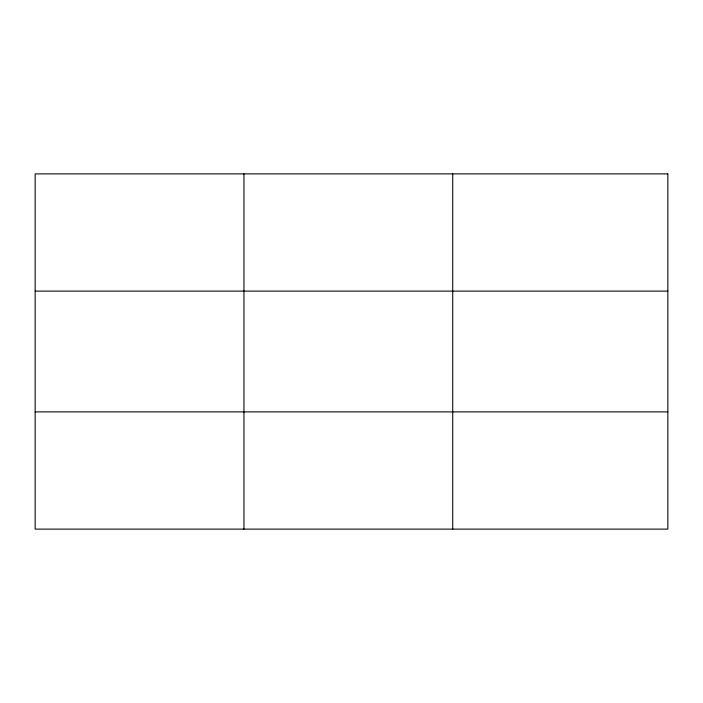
<?xml version="1.0" encoding="UTF-8"?>
<svg xmlns="http://www.w3.org/2000/svg" width="703" height="703" viewBox="0 0 703 703"><rect width="100%" height="100%" fill="white"/><g stroke="black" fill="none" stroke-linecap="round" stroke-linejoin="round"><path stroke-width="1.05" d="M243.941 173.887L243.941 529.113M452.732 173.887L452.732 529.113M35.15 291.112L667.85 291.112M35.15 411.888L667.85 411.888M667.85 173.887L667.85 529.113L35.15 529.113L35.15 173.887L667.85 173.887"/></g></svg>
